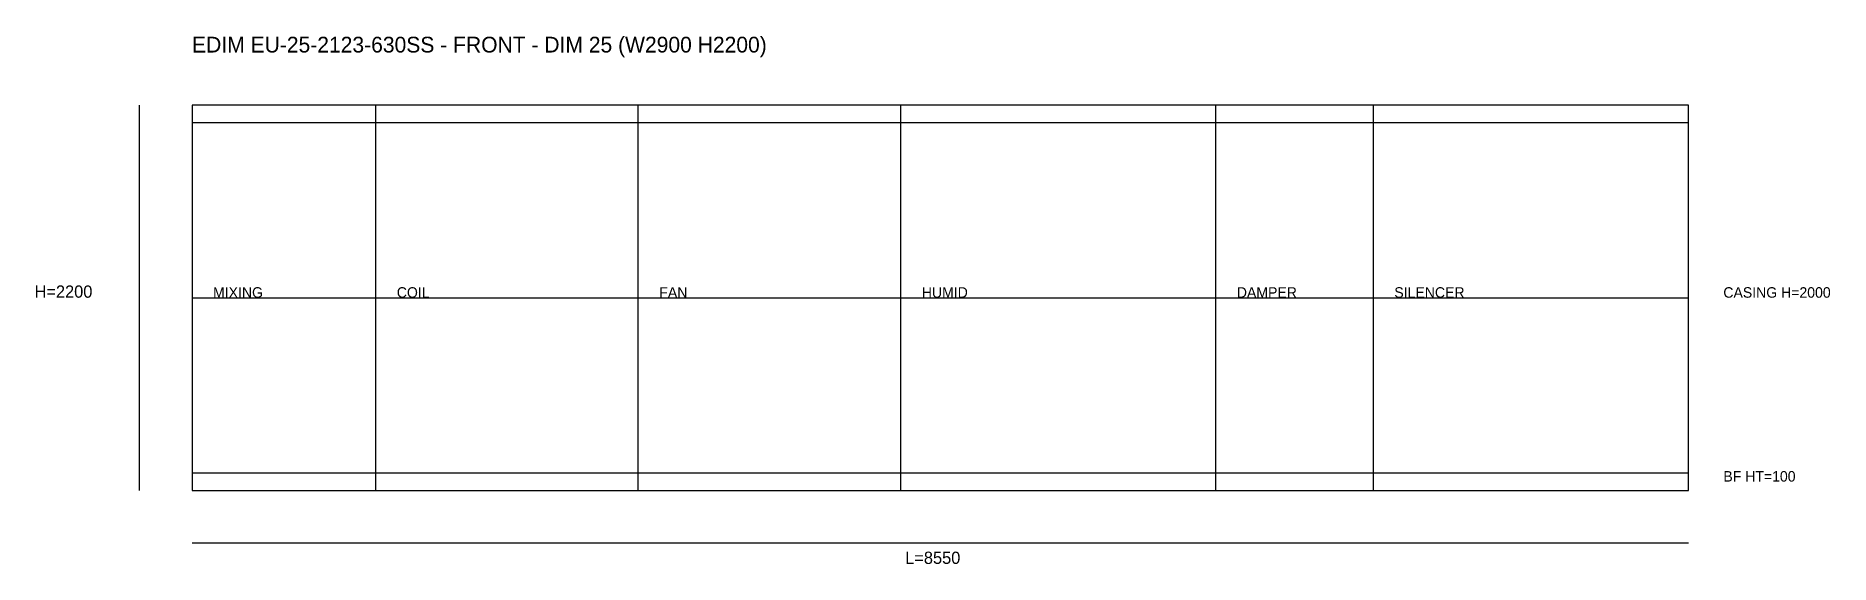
# Model space of a CAD drawing. Header units: millimetres. Extents: x -892 to 9360, y -421 to 2595.
import ezdxf

# ---------------------------------------------------------------- set-up
doc = ezdxf.new("R2010")
doc.units = ezdxf.units.MM
for name, color, linetype in [('DIM', 1, 'CONTINUOUS'), ('OUTLINE', 7, 'CONTINUOUS'), ('SECTION', 3, 'CONTINUOUS'), ('TEXT', 5, 'CONTINUOUS')]:
    doc.layers.add(name, color=color, linetype=linetype)

msp = doc.modelspace()

# ---------------------------------------------------------------- linework, layer by layer
at = {"layer": 'DIM'}
for p, q in [((-300, 0), (-300, 2200)), ((0, 1100), (8550, 1100)), ((0, -300), (8550, -300))]:
    msp.add_line(p, q, dxfattribs=at)
at = {"layer": 'OUTLINE'}
for p, q in [((8550, 2200), (0, 2200)), ((0, 2200), (0, 0)), ((8550, 0), (8550, 2200)), ((0, 2100), (8550, 2100)), ((0, 100), (8550, 100)), ((0, 0), (8550, 0))]:
    msp.add_line(p, q, dxfattribs=at)
at = {"layer": 'SECTION'}
for p, q in [((1050, 0), (1050, 2200)), ((2550, 0), (2550, 2200)), ((4050, 0), (4050, 2200)), ((5850, 0), (5850, 2200)), ((6750, 0), (6750, 2200))]:
    msp.add_line(p, q, dxfattribs=at)

# ---------------------------------------------------------------- texts
at = {"layer": 'DIM'}
for s, p in [('CASING H=2000', (8750, 1100)), ('BF HT=100', (8750, 50))]:
    msp.add_text(s, height=60, dxfattribs=at).set_placement(p)
at = {"layer": 'TEXT'}
for s, height, p in [('EDIM EU-25-2123-630SS - FRONT - DIM 25 (W2900 H2200)', 90, (0, 2500)), ('H=2200', 70, (-900, 1100)), ('MIXING', 60, (120, 1100)), ('COIL', 60, (1170, 1100)), ('FAN', 60, (2670, 1100)), ('HUMID', 60, (4170, 1100)), ('DAMPER', 60, (5970, 1100)), ('SILENCER', 60, (6870, 1100)), ('L=8550', 70, (4075, -420))]:
    msp.add_text(s, height=height, dxfattribs=at).set_placement(p)

doc.saveas('drawing.dxf')
